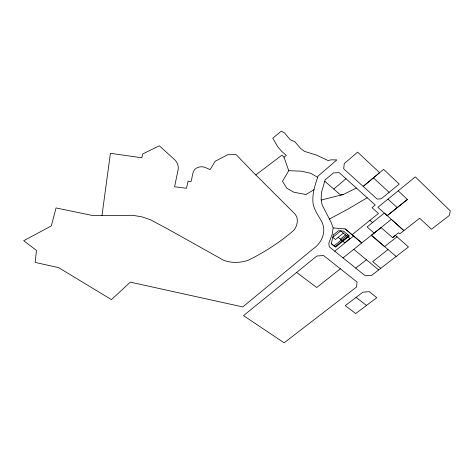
<?xml version="1.0" encoding="UTF-8"?>
<svg xmlns="http://www.w3.org/2000/svg" width="474" height="474" viewBox="0 0 474 474"><rect width="100%" height="100%" fill="white"/><g stroke="black" fill="none" stroke-linecap="round" stroke-linejoin="round"><path stroke-width="0.71" d="M101.993 215.48L110.412 153.315L141.88 157.795L142.579 154.026L159.353 145.802L174.912 159.957C177.294 162.339 178.657 165.77 178.224 169.147L174.586 186.738L186.448 188.285L188.107 181.121L191.087 181.56C192.699 176.624 191.911 169.04 198.268 167.34A8.911 7.625 -6.8 0 1 202.463 166.801L204.501 167.168L210.106 169.585L215.237 161.219L227.686 154.743L236.141 154.625L252.962 172.103L295.065 214.064L296.795 216.968A20.536 16.46 -15.2 0 1 294.01 230.121C280.258 242.107 264.67 252.168 248.287 260.22C240.282 262.963 231.525 263.301 223.556 260.232L168.258 229.28L150.56 219.818L142.348 216.968L132.921 215.315L92.614 215.528L56.05 207.944L51.31 225.944L23.7 240.703L36.474 250.438L35.159 262.424L58.592 267.603L111.449 299.639L130.309 282.131L242.789 306.933L313.332 248.708C322.29 242.652 326.971 230.684 321.277 220.777C318.125 215.309 314.327 210.065 313.089 203.749C311.981 194.601 314.712 185.891 317.681 177.353L318.013 176.132L336.866 159.91L331.202 159.827L328.055 160.538L316.194 154.98L304.492 151.39L300.635 148.486L294.686 141.584L290.183 139.729L284.607 132.957L281.201 131.168L272.775 138.218L278.179 147.367L282.119 151.71L286.29 155.401L284.015 157.196L288.743 170.699L282.498 181.287L286.752 188.19L293.886 192.225L305.943 194.524L313.942 189.695M333.175 227.929L345.131 228.918L352.081 234.754L378.448 213.448L371.989 207.701L375.284 204.999L339.123 172.601L333.477 172.939L325.134 179.818L321.526 192.308L321.123 199.341L322.119 204.946L331.03 222.14L333.175 227.929L332.197 234.286L328.79 243.363L329.329 246.847L365.223 275.773L371.699 275.323L408.481 246.972L395.357 235.388L392.62 237.664L381.072 227.544L343.04 257.892M324.731 181.204L333.779 189.073L345.955 178.722M373.429 177.845L363.167 186.412L379.603 172.702L357.621 152.118L344.243 163.637L343.691 168.809L377.174 199.08L381.137 198.849L399.203 184.096L383.62 169.337L373.429 177.845L389.101 192.343M392.62 237.664L398.504 232.764L399.724 233.86L419.638 218.253L431.488 229.215L449.293 215.492L450.3 210.883L415.343 176.891L377.885 207.316L387.193 215.664L407.403 199.471L398.19 190.832M343.407 233.048L335.468 239.512L332.813 237.338L340.711 230.879L349.954 238.505L344.699 242.747L338.14 237.338M296.647 272.432L243.518 315.631L284.145 342.832L356.436 287.084L357.1 282.06L323.594 255.527L316.863 256.001L296.647 272.432L316.715 287.505L340.356 268.788M340.338 239.151L345.599 234.873M334.093 245.87L347.851 234.713M348.864 235.56L335.118 246.699L331.279 243.589M342.524 240.952L347.786 236.692M374.14 233.078L367.095 226.951L384.307 213.069L403.878 230.613L391.328 219.361L371.403 235.27L396.122 256.493M334.739 251.202L353.557 236.011L361.792 242.925L352.081 234.754M387.193 215.664L407.403 199.471M388.028 249.543L372.688 261.624L380.776 268.32M355.749 268.136L366.42 259.764M396.981 236.834L384.562 246.557L371.403 235.27M356.075 297.37L345.273 305.641L355.737 313.539L376.806 297.654L369.27 291.682L362.906 292.162L356.075 297.37L366.503 305.416M255.794 174.936L281.977 155.146L284.015 157.196M367.208 197.759L348.331 208.927L329.341 219.089M333.779 189.073L340.693 195.128L343.579 194.387L356.371 188.03M321.248 200.046L343.579 194.387M288.743 170.699L301.417 171.185L310.766 173.288L317.681 177.353M353.782 249.324L378.708 269.907M345.131 228.918L353.557 236.011M369.933 220.333L372.523 222.596M387.969 199.127L397.248 207.624M333.412 234.897L331.255 243.672L335.568 247.173L349.379 235.993L343.537 231.116L338.531 230.702L333.412 234.897"/></g></svg>
